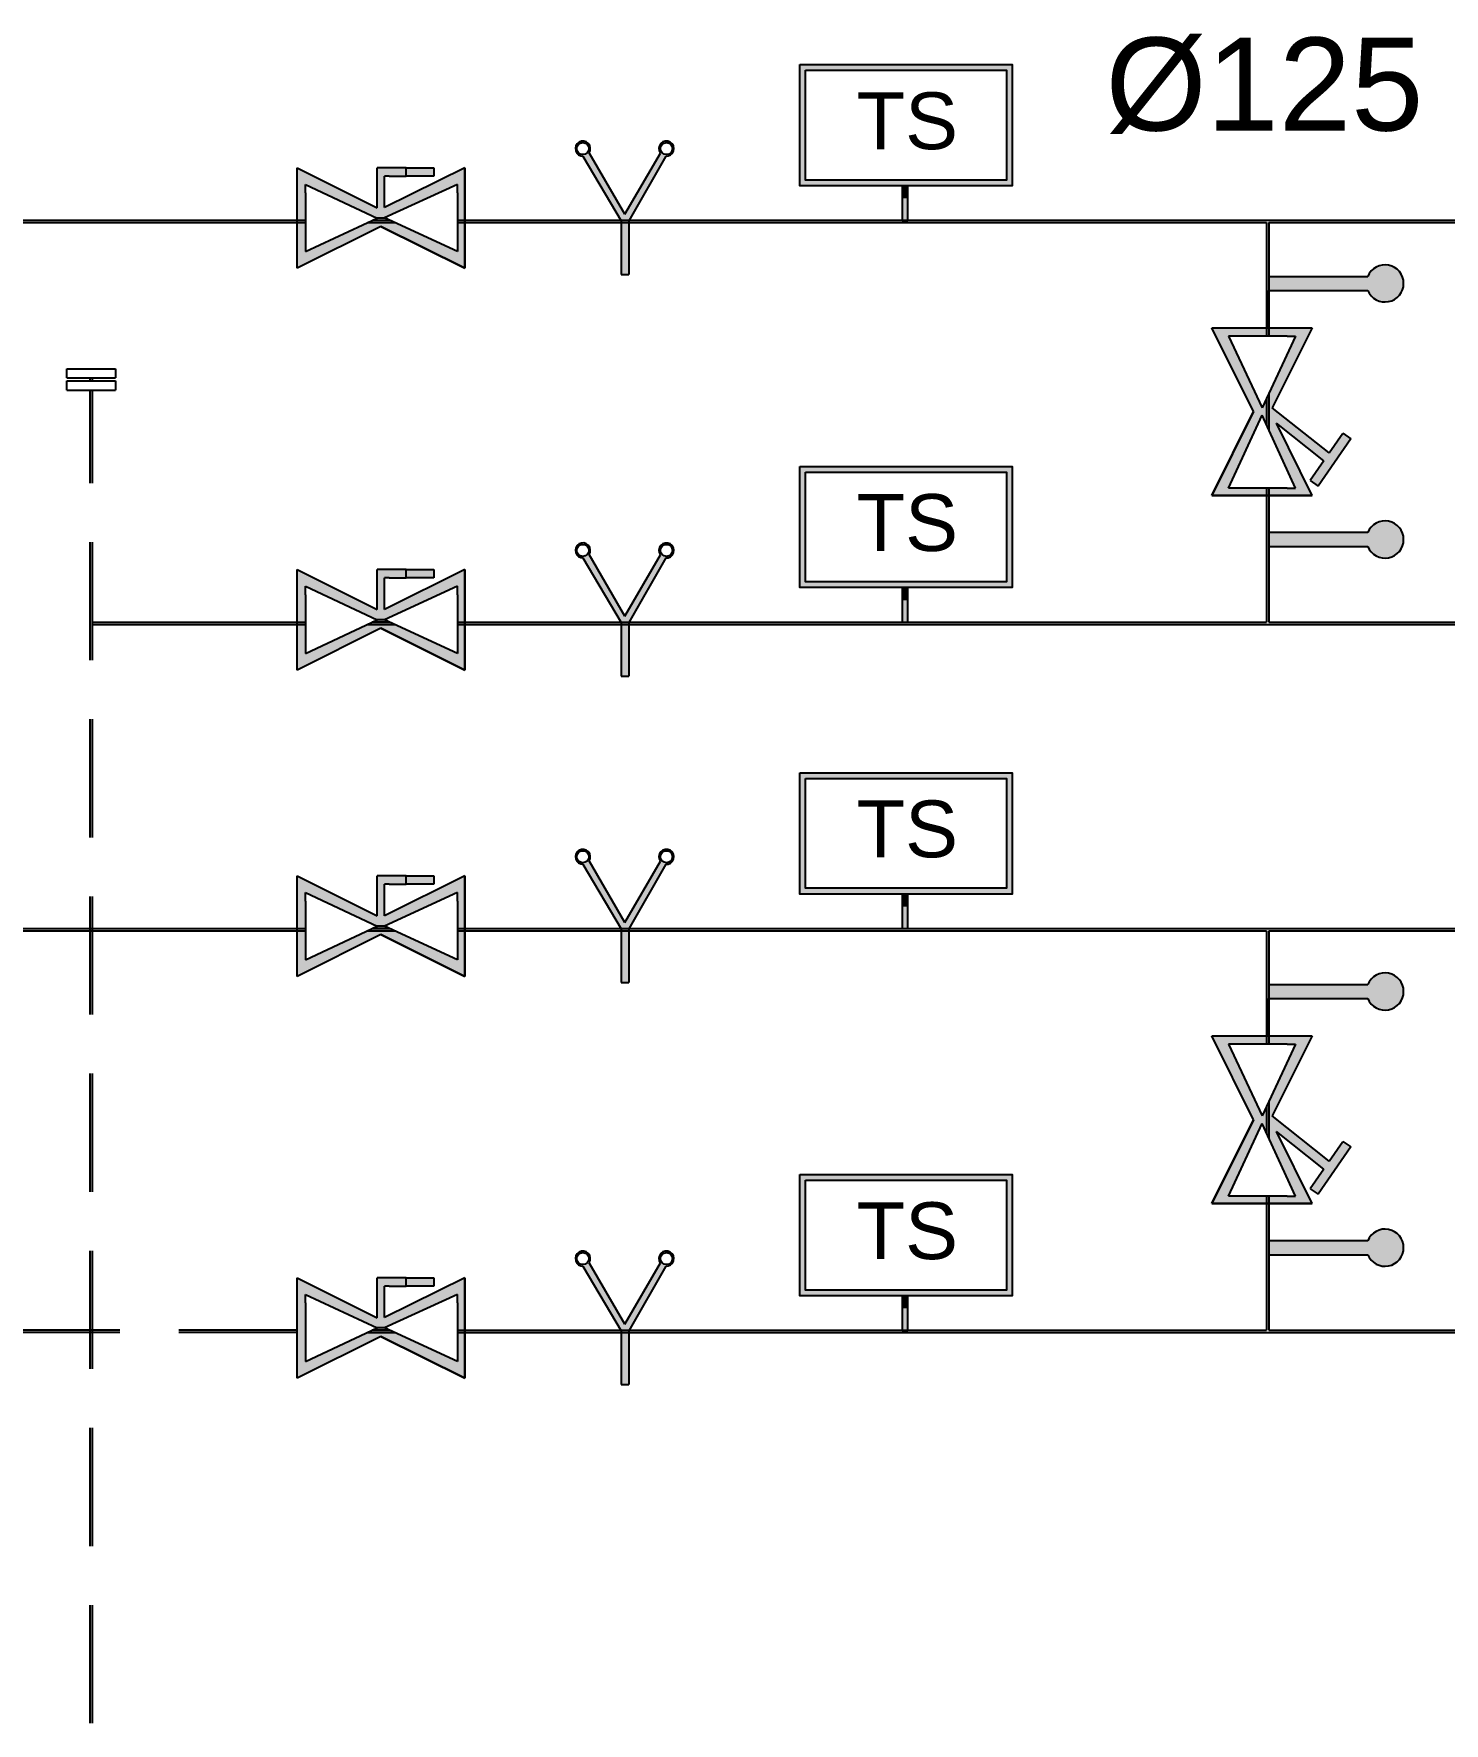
# Model space of a CAD drawing. Header units: millimetres. Extents: x -3738 to 3262, y -2165 to 2136.
# Drawn here: x 280.3 to 583.4, y -420.1 to -56.8 of the extents above; entities that cross this region are included whole.
import ezdxf

# ---------------------------------------------------------------- set-up
doc = ezdxf.new("R2010")
doc.units = ezdxf.units.MM
doc.linetypes.add('DASHEDX2', pattern=[38.1, 25.4, -12.7])
doc.styles.get("Standard").update_dxf_attribs({"font": 'arial.ttf'})

msp = doc.modelspace()

# ---------------------------------------------------------------- hatches: boundary and pattern name
h = msp.add_hatch(color=256)
h.set_gradient(color1=(255, 255, 255), tint=1)
h.paths.add_polyline_path([(444.91, -89.51), (490.57, -89.51), (490.57, -63.44), (444.91, -63.44)])
h.paths.add_polyline_path([(446.13, -88.29), (489.35, -88.29), (489.35, -64.66), (446.13, -64.66)], flags=16)
h = msp.add_hatch(color=256)
h.set_gradient(color1=(255, 255, 255), tint=1)
h.paths.add_polyline_path([(406.52, -97.03), (406.52, -108.55), (408.13, -108.55), (408.13, -97.02), (416.09, -83.11, 4.696718), (414.95, -82.46), (407.32, -95.63), (399.63, -82.38, 3.939251), (398.28, -83.12)])
h.paths.add_polyline_path([(396.99, -81.5, -1), (399.57, -81.5, -1)], flags=16)
h.paths.add_polyline_path([(414.96, -81.5, -1), (417.55, -81.5, -1)], flags=16)
h = msp.add_hatch(color=256)
h.set_gradient(color1=(0, 0, 255), color2=(255, 255, 0), tint=1)
h.paths.add_polyline_path([(355.67, -94.18), (355.67, -87.42), (356.66, -87.42), (360.27, -87.42), (360.27, -85.62), (354.05, -85.62), (354.05, -86.49), (354.05, -94.23), (336.84, -85.62), (336.84, -107.25), (354.86, -98.23), (372.89, -107.25), (372.89, -85.62)])
h.paths.add_polyline_path([(355.67, -96.41), (371.32, -89.22), (371.32, -91.02), (371.32, -101.84), (371.32, -103.64)], flags=16)
h.paths.add_polyline_path([(354.05, -96.43), (338.64, -103.64), (338.64, -101.84), (338.64, -91.02), (338.64, -89.22)], flags=16)
h = msp.add_hatch(color=256)
h.set_gradient(color1=(255, 255, 255), tint=1)
h.paths.add_polyline_path([(355.67, -94.18), (355.67, -87.42), (356.66, -87.42), (360.27, -87.42), (360.27, -85.62), (354.05, -85.62), (354.05, -86.49), (354.05, -94.23), (336.84, -85.62), (336.84, -107.25), (354.86, -98.23), (372.89, -107.25), (372.89, -85.62)])
h.paths.add_polyline_path([(371.32, -89.22), (371.32, -91.02), (371.32, -101.84), (371.32, -103.64), (355.67, -96.41)], flags=16)
h.paths.add_polyline_path([(354.05, -96.43), (338.64, -103.64), (338.64, -101.84), (338.64, -91.02), (338.64, -89.22)], flags=16)
h = msp.add_hatch(color=256)
h.set_gradient(color1=(255, 255, 255), tint=1)
h.paths.add_polyline_path([(366.27, -85.62), (360.27, -85.62), (360.27, -87.42), (366.27, -87.42)])
h = msp.add_hatch(color=256)
h.set_gradient(color1=(255, 255, 255), tint=1)
h.paths.add_polyline_path([(466.89, -91.96), (468.11, -91.96), (468.11, -89.51), (466.89, -89.51)])
h = msp.add_hatch(color=256)
h.set_gradient(color1=(255, 255, 255), tint=1)
h.paths.add_polyline_path([(468.11, -91.96), (466.89, -91.96), (466.89, -96.96), (468.11, -96.96)])
h = msp.add_hatch(color=256)
h.set_gradient(color1=(255, 255, 255), tint=1)
h.paths.add_polyline_path([(566.99, -108.99), (545.7, -108.99), (545.7, -111.99), (566.99, -111.99, 5.138726)])
h.paths.add_polyline_path([(566.99, -164.07), (545.7, -164.07), (545.7, -167.07), (566.99, -167.07, 5.138733)])
h = msp.add_hatch(color=256)
h.set_gradient(color1=(255, 255, 255), tint=1)
h.paths.add_polyline_path([(533.44, -120.02), (542.45, -138.05), (533.44, -156.07), (555.07, -156.07), (547.36, -140.57), (557.54, -148.65), (554.61, -152.9), (556.33, -154.08), (563.34, -143.91), (561.63, -142.72), (558.71, -146.96), (546.46, -137.24), (555.07, -120.02)])
h.paths.add_polyline_path([(551.47, -121.82), (544.26, -137.24), (537.05, -121.82), (538.85, -121.82), (549.66, -121.82)], flags=16)
h.paths.add_polyline_path([(544.28, -138.85), (551.47, -154.5), (549.66, -154.5), (538.85, -154.5), (537.05, -154.5)], flags=16)
h = msp.add_hatch(color=256)
h.set_gradient(color1=(255, 255, 255), tint=1)
h.paths.add_polyline_path([(444.91, -175.92), (490.57, -175.92), (490.57, -149.85), (444.91, -149.85)])
h.paths.add_polyline_path([(446.13, -174.7), (489.35, -174.7), (489.35, -151.07), (446.13, -151.07)], flags=16)
h = msp.add_hatch(color=256)
h.set_gradient(color1=(255, 255, 255), tint=1)
h.paths.add_polyline_path([(406.52, -183.44), (406.52, -194.96), (408.13, -194.96), (408.13, -183.43), (416.09, -169.52, 4.696718), (414.95, -168.87), (407.32, -182.04), (399.63, -168.79, 3.939251), (398.28, -169.53)])
h.paths.add_polyline_path([(396.99, -167.91, -1), (399.57, -167.91, -1)], flags=16)
h.paths.add_polyline_path([(414.96, -167.91, -1), (417.55, -167.91, -1)], flags=16)
h = msp.add_hatch(color=256)
h.set_gradient(color1=(0, 0, 255), color2=(255, 255, 0), tint=1)
h.paths.add_polyline_path([(355.67, -180.59), (355.67, -173.83), (356.66, -173.83), (360.27, -173.83), (360.27, -172.02), (354.05, -172.02), (354.05, -172.89), (354.05, -180.63), (336.84, -172.02), (336.84, -193.66), (354.86, -184.64), (372.89, -193.66), (372.89, -172.02)])
h.paths.add_polyline_path([(355.67, -182.82), (371.32, -175.63), (371.32, -177.43), (371.32, -188.25), (371.32, -190.05)], flags=16)
h.paths.add_polyline_path([(354.05, -182.84), (338.64, -190.05), (338.64, -188.25), (338.64, -177.43), (338.64, -175.63)], flags=16)
h = msp.add_hatch(color=256)
h.set_gradient(color1=(255, 255, 255), tint=1)
h.paths.add_polyline_path([(355.67, -180.59), (355.67, -173.83), (356.66, -173.83), (360.27, -173.83), (360.27, -172.02), (354.05, -172.02), (354.05, -172.89), (354.05, -180.63), (336.84, -172.02), (336.84, -193.66), (354.86, -184.64), (372.89, -193.66), (372.89, -172.02)])
h.paths.add_polyline_path([(371.32, -175.63), (371.32, -177.43), (371.32, -188.25), (371.32, -190.05), (355.67, -182.82)], flags=16)
h.paths.add_polyline_path([(354.05, -182.84), (338.64, -190.05), (338.64, -188.25), (338.64, -177.43), (338.64, -175.63)], flags=16)
h = msp.add_hatch(color=256)
h.set_gradient(color1=(255, 255, 255), tint=1)
h.paths.add_polyline_path([(366.27, -172.02), (360.27, -172.02), (360.27, -173.83), (366.27, -173.83)])
h = msp.add_hatch(color=256)
h.set_gradient(color1=(255, 255, 255), tint=1)
h.paths.add_polyline_path([(466.89, -178.37), (468.11, -178.37), (468.11, -175.92), (466.89, -175.92)])
h = msp.add_hatch(color=256)
h.set_gradient(color1=(255, 255, 255), tint=1)
h.paths.add_polyline_path([(468.11, -178.37), (466.89, -178.37), (466.89, -183.37), (468.11, -183.37)])
h = msp.add_hatch(color=256)
h.set_gradient(color1=(255, 255, 255), tint=1)
h.paths.add_polyline_path([(444.91, -241.8), (490.57, -241.8), (490.57, -215.72), (444.91, -215.72)])
h.paths.add_polyline_path([(446.13, -240.57), (489.35, -240.57), (489.35, -216.94), (446.13, -216.94)], flags=16)
h = msp.add_hatch(color=256)
h.set_gradient(color1=(255, 255, 255), tint=1)
h.paths.add_polyline_path([(406.52, -249.31), (406.52, -260.84), (408.13, -260.84), (408.13, -249.31), (416.09, -235.4, 4.696718), (414.95, -234.74), (407.32, -247.92), (399.63, -234.67, 3.939251), (398.28, -235.4)])
h.paths.add_polyline_path([(396.99, -233.79, -1), (399.57, -233.79, -1)], flags=16)
h.paths.add_polyline_path([(414.96, -233.79, -1), (417.55, -233.79, -1)], flags=16)
h = msp.add_hatch(color=256)
h.set_gradient(color1=(0, 0, 255), color2=(255, 255, 0), tint=1)
h.paths.add_polyline_path([(355.67, -246.46), (355.67, -239.7), (356.66, -239.7), (360.27, -239.7), (360.27, -237.9), (354.05, -237.9), (354.05, -238.77), (354.05, -246.51), (336.84, -237.9), (336.84, -259.53), (354.86, -250.52), (372.89, -259.53), (372.89, -237.9)])
h.paths.add_polyline_path([(355.67, -248.69), (371.32, -241.51), (371.32, -243.31), (371.32, -254.12), (371.32, -255.93)], flags=16)
h.paths.add_polyline_path([(354.05, -248.72), (338.64, -255.93), (338.64, -254.12), (338.64, -243.31), (338.64, -241.51)], flags=16)
h = msp.add_hatch(color=256)
h.set_gradient(color1=(255, 255, 255), tint=1)
h.paths.add_polyline_path([(355.67, -246.46), (355.67, -239.7), (356.66, -239.7), (360.27, -239.7), (360.27, -237.9), (354.05, -237.9), (354.05, -238.77), (354.05, -246.51), (336.84, -237.9), (336.84, -259.53), (354.86, -250.52), (372.89, -259.53), (372.89, -237.9)])
h.paths.add_polyline_path([(371.32, -241.51), (371.32, -243.31), (371.32, -254.12), (371.32, -255.93), (355.67, -248.69)], flags=16)
h.paths.add_polyline_path([(354.05, -248.72), (338.64, -255.93), (338.64, -254.12), (338.64, -243.31), (338.64, -241.51)], flags=16)
h = msp.add_hatch(color=256)
h.set_gradient(color1=(255, 255, 255), tint=1)
h.paths.add_polyline_path([(366.27, -237.9), (360.27, -237.9), (360.27, -239.7), (366.27, -239.7)])
h = msp.add_hatch(color=256)
h.set_gradient(color1=(255, 255, 255), tint=1)
h.paths.add_polyline_path([(466.89, -244.24), (468.11, -244.24), (468.11, -241.8), (466.89, -241.8)])
h = msp.add_hatch(color=256)
h.set_gradient(color1=(255, 255, 255), tint=1)
h.paths.add_polyline_path([(468.11, -244.24), (466.89, -244.24), (466.89, -249.24), (468.11, -249.24)])
h = msp.add_hatch(color=256)
h.set_gradient(color1=(255, 255, 255), tint=1)
h.paths.add_polyline_path([(566.99, -261.28), (545.7, -261.28), (545.7, -264.28), (566.99, -264.28, 5.138726)])
h.paths.add_polyline_path([(566.99, -316.36), (545.7, -316.36), (545.7, -319.36), (566.99, -319.36, 5.138733)])
h = msp.add_hatch(color=256)
h.set_gradient(color1=(255, 255, 255), tint=1)
h.paths.add_polyline_path([(533.44, -272.31), (542.45, -290.33), (533.44, -308.36), (555.07, -308.36), (547.36, -292.85), (557.54, -300.94), (554.61, -305.18), (556.33, -306.37), (563.34, -296.19), (561.63, -295), (558.71, -299.24), (546.46, -289.53), (555.07, -272.31)])
h.paths.add_polyline_path([(551.47, -274.11), (544.26, -289.53), (537.05, -274.11), (538.85, -274.11), (549.66, -274.11)], flags=16)
h.paths.add_polyline_path([(544.28, -291.14), (551.47, -306.79), (549.66, -306.79), (538.85, -306.79), (537.05, -306.79)], flags=16)
h = msp.add_hatch(color=256)
h.set_gradient(color1=(255, 255, 255), tint=1)
h.paths.add_polyline_path([(444.91, -328.21), (490.57, -328.21), (490.57, -302.13), (444.91, -302.13)])
h.paths.add_polyline_path([(446.13, -326.98), (489.35, -326.98), (489.35, -303.35), (446.13, -303.35)], flags=16)
h = msp.add_hatch(color=256)
h.set_gradient(color1=(255, 255, 255), tint=1)
h.paths.add_polyline_path([(406.52, -335.72), (406.52, -347.25), (408.13, -347.25), (408.13, -335.72), (416.09, -321.81, 4.696718), (414.95, -321.15), (407.32, -334.33), (399.63, -321.08, 3.939251), (398.28, -321.81)])
h.paths.add_polyline_path([(396.99, -320.2, -1), (399.57, -320.2, -1)], flags=16)
h.paths.add_polyline_path([(414.96, -320.2, -1), (417.55, -320.2, -1)], flags=16)
h = msp.add_hatch(color=256)
h.set_gradient(color1=(0, 0, 255), color2=(255, 255, 0), tint=1)
h.paths.add_polyline_path([(355.67, -332.87), (355.67, -326.11), (356.66, -326.11), (360.27, -326.11), (360.27, -324.31), (354.05, -324.31), (354.05, -325.18), (354.05, -332.92), (336.84, -324.31), (336.84, -345.94), (354.86, -336.93), (372.89, -345.94), (372.89, -324.31)])
h.paths.add_polyline_path([(355.67, -335.1), (371.32, -327.91), (371.32, -329.72), (371.32, -340.53), (371.32, -342.33)], flags=16)
h.paths.add_polyline_path([(354.05, -335.12), (338.64, -342.33), (338.64, -340.53), (338.64, -329.72), (338.64, -327.91)], flags=16)
h = msp.add_hatch(color=256)
h.set_gradient(color1=(255, 255, 255), tint=1)
h.paths.add_polyline_path([(355.67, -332.87), (355.67, -326.11), (356.66, -326.11), (360.27, -326.11), (360.27, -324.31), (354.05, -324.31), (354.05, -325.18), (354.05, -332.92), (336.84, -324.31), (336.84, -345.94), (354.86, -336.93), (372.89, -345.94), (372.89, -324.31)])
h.paths.add_polyline_path([(371.32, -327.91), (371.32, -329.72), (371.32, -340.53), (371.32, -342.33), (355.67, -335.1)], flags=16)
h.paths.add_polyline_path([(354.05, -335.12), (338.64, -342.33), (338.64, -340.53), (338.64, -329.72), (338.64, -327.91)], flags=16)
h = msp.add_hatch(color=256)
h.set_gradient(color1=(255, 255, 255), tint=1)
h.paths.add_polyline_path([(366.27, -324.31), (360.27, -324.31), (360.27, -326.11), (366.27, -326.11)])
h = msp.add_hatch(color=256)
h.set_gradient(color1=(255, 255, 255), tint=1)
h.paths.add_polyline_path([(466.89, -330.65), (468.11, -330.65), (468.11, -328.21), (466.89, -328.21)])
h = msp.add_hatch(color=256)
h.set_gradient(color1=(255, 255, 255), tint=1)
h.paths.add_polyline_path([(468.11, -330.65), (466.89, -330.65), (466.89, -335.65), (468.11, -335.65)])

# ---------------------------------------------------------------- linework, layer by layer
for p, q in [((398.28, -83.12), (406.52, -97.03)), ((407.32, -95.63), (399.63, -82.38)), ((407.32, -95.63), (414.95, -82.46)), ((416.09, -83.11), (408.13, -97.02)), ((336.84, -89.22), (336.84, -85.62)), ((336.84, -107.25), (336.84, -85.62)), ((336.84, -85.62), (354.05, -94.23)), ((354.05, -86.49), (354.05, -85.62)), ((360.27, -85.62), (354.05, -85.62)), ((354.05, -94.23), (354.05, -86.49)), ((372.89, -85.62), (355.67, -94.18)), ((360.27, -87.42), (360.27, -85.62)), ((360.27, -85.62), (366.27, -85.62)), ((366.27, -85.62), (366.27, -87.42)), ((372.89, -89.22), (372.89, -85.62)), ((372.89, -85.62), (372.89, -107.25)), ((336.84, -107.25), (336.84, -89.22)), ((338.64, -91.02), (338.64, -89.22)), ((338.64, -89.22), (354.05, -96.43)), ((355.67, -94.18), (355.67, -87.42)), ((356.66, -87.42), (355.67, -87.42)), ((371.32, -89.22), (355.67, -96.41)), ((356.66, -87.42), (360.27, -87.42)), ((366.27, -87.42), (360.27, -87.42)), ((371.32, -91.02), (371.32, -89.22)), ((372.89, -107.25), (372.89, -89.22)), ((467.74, -89.51), (466.89, -89.51)), ((466.89, -89.51), (466.89, -91.96)), ((468.11, -91.96), (468.11, -89.51)), ((338.64, -91.02), (338.64, -101.84)), ((371.32, -91.02), (371.32, -101.84)), ((466.89, -91.96), (468.11, -91.96)), ((466.89, -91.96), (466.89, -96.96)), ((468.11, -96.96), (468.11, -91.96)), ((261.85, -96.92), (338.64, -96.92)), ((262.35, -97.42), (338.64, -97.42)), ((338.64, -103.64), (354.05, -96.43)), ((351.93, -97.42), (357.87, -97.42)), ((356.8, -96.93), (352.98, -96.93)), ((353, -96.92), (356.78, -96.92)), ((355.72, -96.43), (354.05, -96.43)), ((371.32, -103.64), (355.67, -96.41)), ((371.32, -96.92), (624.6, -96.92)), ((371.32, -97.42), (545.2, -97.42)), ((406.52, -97.03), (406.52, -108.55)), ((408.13, -97.02), (408.13, -108.55)), ((466.89, -96.96), (468.11, -96.96)), ((545.2, -97.42), (545.2, -121.82)), ((545.7, -97.42), (545.7, -121.82)), ((545.7, -97.42), (624.6, -97.42)), ((354.86, -98.23), (336.84, -107.25)), ((354.86, -98.23), (336.84, -107.25)), ((354.86, -98.23), (372.89, -107.25)), ((372.89, -107.25), (354.86, -98.23)), ((336.84, -107.25), (336.84, -103.64)), ((338.64, -101.84), (338.64, -103.64)), ((371.32, -101.84), (371.32, -103.64)), ((372.89, -107.25), (372.89, -103.64)), ((406.52, -108.55), (408.13, -108.55)), ((545.7, -108.99), (566.99, -108.99)), ((545.7, -119.99), (545.7, -111.99)), ((545.7, -111.99), (566.99, -111.99)), ((542.45, -138.05), (533.44, -120.02)), ((533.44, -120.02), (551.47, -120.02)), ((533.44, -120.02), (537.05, -120.02)), ((542.45, -138.05), (533.44, -120.02)), ((533.44, -120.02), (555.07, -120.02)), ((538.85, -121.82), (537.05, -121.82)), ((537.05, -121.82), (544.26, -137.24)), ((549.66, -121.82), (538.85, -121.82)), ((551.47, -121.82), (544.26, -137.24)), ((545.7, -119.99), (545.7, -120.02)), ((555.07, -120.02), (546.46, -137.24)), ((549.66, -121.82), (551.47, -121.82)), ((551.47, -120.02), (555.07, -120.02)), ((287.36, -130.83), (287.36, -128.83)), ((287.36, -128.83), (297.86, -128.83)), ((297.86, -128.83), (297.86, -130.83)), ((287.36, -130.83), (297.86, -130.83)), ((287.36, -133.42), (287.36, -131.42)), ((287.36, -131.42), (297.86, -131.42)), ((287.36, -133.42), (297.86, -133.42)), ((292.36, -131.42), (292.36, -130.83)), ((292.86, -131.42), (292.86, -130.83)), ((297.86, -131.42), (297.86, -133.42)), ((545.7, -134.14), (545.7, -141.95)), ((542.45, -138.05), (533.44, -156.07)), ((533.44, -156.07), (542.45, -138.05)), ((545.2, -135.21), (545.2, -140.87)), ((558.71, -146.96), (546.46, -137.24)), ((537.05, -154.5), (544.28, -138.85)), ((551.47, -154.5), (544.28, -138.85)), ((555.07, -156.07), (547.36, -140.57)), ((557.54, -148.65), (547.36, -140.57)), ((563.34, -143.91), (556.33, -154.08)), ((558.71, -146.96), (561.63, -142.72)), ((561.63, -142.72), (563.34, -143.91)), ((561.63, -142.72), (563.34, -143.91)), ((557.54, -148.65), (554.61, -152.9)), ((533.44, -156.07), (551.47, -156.07)), ((533.44, -156.07), (537.05, -156.07)), ((555.07, -156.07), (533.44, -156.07)), ((538.85, -154.5), (537.05, -154.5)), ((549.66, -154.5), (538.85, -154.5)), ((545.2, -154.5), (545.2, -183.33)), ((545.7, -154.5), (545.7, -183.33)), ((545.7, -156.07), (545.7, -164.07)), ((549.66, -154.5), (551.47, -154.5)), ((551.47, -156.07), (555.07, -156.07)), ((554.61, -152.9), (556.33, -154.08)), ((545.7, -164.07), (545.7, -167.07)), ((566.99, -164.07), (545.7, -164.07)), ((545.7, -167.07), (566.99, -167.07)), ((398.28, -169.53), (406.52, -183.44)), ((407.32, -182.04), (399.63, -168.79)), ((407.32, -182.04), (414.95, -168.87)), ((416.09, -169.52), (408.13, -183.43)), ((336.84, -175.63), (336.84, -172.02)), ((336.84, -193.66), (336.84, -172.02)), ((336.84, -172.02), (354.05, -180.63)), ((354.05, -172.89), (354.05, -172.02)), ((360.27, -172.02), (354.05, -172.02)), ((354.05, -180.63), (354.05, -172.89)), ((372.89, -172.02), (355.67, -180.59)), ((355.67, -180.59), (355.67, -173.83)), ((356.66, -173.83), (355.67, -173.83)), ((356.66, -173.83), (360.27, -173.83)), ((360.27, -173.83), (360.27, -172.02)), ((360.27, -172.02), (366.27, -172.02)), ((366.27, -173.83), (360.27, -173.83)), ((366.27, -172.02), (366.27, -173.83)), ((372.89, -175.63), (372.89, -172.02)), ((372.89, -172.02), (372.89, -193.66)), ((336.84, -193.66), (336.84, -175.63)), ((338.64, -177.43), (338.64, -175.63)), ((338.64, -175.63), (354.05, -182.84)), ((338.64, -177.43), (338.64, -188.25)), ((371.32, -175.63), (355.67, -182.82)), ((371.32, -177.43), (371.32, -175.63)), ((371.32, -177.43), (371.32, -188.25)), ((372.89, -193.66), (372.89, -175.63)), ((467.74, -175.92), (466.89, -175.92)), ((466.89, -175.92), (466.89, -178.37)), ((468.11, -178.37), (468.11, -175.92)), ((466.89, -178.37), (468.11, -178.37)), ((466.89, -178.37), (466.89, -183.37)), ((468.11, -183.37), (468.11, -178.37)), ((292.86, -183.33), (338.64, -183.33)), ((292.86, -183.83), (338.64, -183.83)), ((354.86, -184.64), (336.84, -193.66)), ((354.86, -184.64), (336.84, -193.66)), ((338.64, -190.05), (354.05, -182.84)), ((351.93, -183.83), (357.87, -183.83)), ((356.8, -183.34), (352.98, -183.34)), ((353, -183.33), (356.78, -183.33)), ((355.72, -182.84), (354.05, -182.84)), ((354.86, -184.64), (372.89, -193.66)), ((372.89, -193.66), (354.86, -184.64)), ((371.32, -190.05), (355.67, -182.82)), ((371.32, -183.33), (545.2, -183.33)), ((371.32, -183.83), (624.6, -183.83)), ((406.52, -183.44), (406.52, -194.96)), ((408.13, -183.43), (408.13, -194.96)), ((466.89, -183.37), (468.11, -183.37)), ((545.7, -183.33), (624.6, -183.33)), ((338.64, -188.25), (338.64, -190.05)), ((371.32, -188.25), (371.32, -190.05)), ((336.84, -193.66), (336.84, -190.05)), ((372.89, -193.66), (372.89, -190.05)), ((406.52, -194.96), (408.13, -194.96)), ((398.28, -235.4), (406.52, -249.31)), ((407.32, -247.92), (399.63, -234.67)), ((407.32, -247.92), (414.95, -234.74)), ((416.09, -235.4), (408.13, -249.31)), ((336.84, -241.51), (336.84, -237.9)), ((336.84, -259.53), (336.84, -237.9)), ((336.84, -237.9), (354.05, -246.51)), ((354.05, -238.77), (354.05, -237.9)), ((360.27, -237.9), (354.05, -237.9)), ((354.05, -246.51), (354.05, -238.77)), ((372.89, -237.9), (355.67, -246.46)), ((355.67, -246.46), (355.67, -239.7)), ((356.66, -239.7), (355.67, -239.7)), ((356.66, -239.7), (360.27, -239.7)), ((360.27, -239.7), (360.27, -237.9)), ((360.27, -237.9), (366.27, -237.9)), ((366.27, -239.7), (360.27, -239.7)), ((366.27, -237.9), (366.27, -239.7)), ((372.89, -241.51), (372.89, -237.9)), ((372.89, -237.9), (372.89, -259.53)), ((336.84, -259.53), (336.84, -241.51)), ((338.64, -243.31), (338.64, -241.51)), ((338.64, -241.51), (354.05, -248.72)), ((338.64, -243.31), (338.64, -254.12)), ((371.32, -241.51), (355.67, -248.69)), ((371.32, -243.31), (371.32, -241.51)), ((371.32, -243.31), (371.32, -254.12)), ((372.89, -259.53), (372.89, -241.51)), ((467.74, -241.8), (466.89, -241.8)), ((466.89, -241.8), (466.89, -244.24)), ((468.11, -244.24), (468.11, -241.8)), ((466.89, -244.24), (468.11, -244.24)), ((466.89, -244.24), (466.89, -249.24)), ((468.11, -249.24), (468.11, -244.24)), ((262.35, -249.21), (338.64, -249.21)), ((262.35, -249.71), (338.64, -249.71)), ((354.86, -250.52), (336.84, -259.53)), ((354.86, -250.52), (336.84, -259.53)), ((338.64, -255.93), (354.05, -248.72)), ((351.93, -249.71), (357.87, -249.71)), ((356.8, -249.22), (352.98, -249.22)), ((353, -249.21), (356.78, -249.21)), ((355.72, -248.72), (354.05, -248.72)), ((354.86, -250.52), (372.89, -259.53)), ((372.89, -259.53), (354.86, -250.52)), ((371.32, -255.93), (355.67, -248.69)), ((371.32, -249.21), (624.6, -249.21)), ((371.32, -249.71), (545.2, -249.71)), ((406.52, -249.31), (406.52, -260.84)), ((408.13, -249.31), (408.13, -260.84)), ((466.89, -249.24), (468.11, -249.24)), ((545.2, -249.71), (545.2, -274.11)), ((545.7, -249.71), (624.6, -249.71)), ((545.7, -249.71), (545.7, -274.11)), ((338.64, -254.12), (338.64, -255.93)), ((371.32, -254.12), (371.32, -255.93)), ((336.84, -259.53), (336.84, -255.93)), ((372.89, -259.53), (372.89, -255.93)), ((406.52, -260.84), (408.13, -260.84)), ((545.7, -261.28), (566.99, -261.28)), ((545.7, -272.28), (545.7, -264.28)), ((545.7, -264.28), (566.99, -264.28)), ((542.45, -290.33), (533.44, -272.31)), ((533.44, -272.31), (551.47, -272.31)), ((533.44, -272.31), (537.05, -272.31)), ((542.45, -290.33), (533.44, -272.31)), ((533.44, -272.31), (555.07, -272.31)), ((545.7, -272.28), (545.7, -272.31)), ((555.07, -272.31), (546.46, -289.53)), ((551.47, -272.31), (555.07, -272.31)), ((538.85, -274.11), (537.05, -274.11)), ((537.05, -274.11), (544.26, -289.53)), ((549.66, -274.11), (538.85, -274.11)), ((551.47, -274.11), (544.26, -289.53)), ((549.66, -274.11), (551.47, -274.11)), ((545.7, -286.43), (545.7, -294.24)), ((542.45, -290.33), (533.44, -308.36)), ((533.44, -308.36), (542.45, -290.33)), ((545.2, -287.5), (545.2, -293.15)), ((558.71, -299.24), (546.46, -289.53)), ((537.05, -306.79), (544.28, -291.14)), ((551.47, -306.79), (544.28, -291.14)), ((555.07, -308.36), (547.36, -292.85)), ((557.54, -300.94), (547.36, -292.85)), ((563.34, -296.19), (556.33, -306.37)), ((558.71, -299.24), (561.63, -295)), ((561.63, -295), (563.34, -296.19)), ((561.63, -295), (563.34, -296.19)), ((557.54, -300.94), (554.61, -305.18)), ((533.44, -308.36), (551.47, -308.36)), ((533.44, -308.36), (537.05, -308.36)), ((555.07, -308.36), (533.44, -308.36)), ((538.85, -306.79), (537.05, -306.79)), ((549.66, -306.79), (538.85, -306.79)), ((545.2, -306.79), (545.2, -335.62)), ((545.7, -306.79), (545.7, -335.62)), ((545.7, -308.36), (545.7, -316.36)), ((549.66, -306.79), (551.47, -306.79)), ((551.47, -308.36), (555.07, -308.36)), ((554.61, -305.18), (556.33, -306.37)), ((545.7, -316.36), (545.7, -319.36)), ((566.99, -316.36), (545.7, -316.36)), ((545.7, -319.36), (566.99, -319.36)), ((398.28, -321.81), (406.52, -335.72)), ((407.32, -334.33), (399.63, -321.08)), ((407.32, -334.33), (414.95, -321.15)), ((416.09, -321.81), (408.13, -335.72)), ((336.84, -327.91), (336.84, -324.31)), ((336.84, -345.94), (336.84, -324.31)), ((336.84, -324.31), (354.05, -332.92)), ((354.05, -325.18), (354.05, -324.31)), ((360.27, -324.31), (354.05, -324.31)), ((354.05, -332.92), (354.05, -325.18)), ((372.89, -324.31), (355.67, -332.87)), ((355.67, -332.87), (355.67, -326.11)), ((356.66, -326.11), (355.67, -326.11)), ((356.66, -326.11), (360.27, -326.11)), ((360.27, -326.11), (360.27, -324.31)), ((360.27, -324.31), (366.27, -324.31)), ((366.27, -326.11), (360.27, -326.11)), ((366.27, -324.31), (366.27, -326.11)), ((372.89, -327.91), (372.89, -324.31)), ((372.89, -324.31), (372.89, -345.94)), ((336.84, -345.94), (336.84, -327.91)), ((338.64, -329.72), (338.64, -327.91)), ((338.64, -327.91), (354.05, -335.12)), ((338.64, -329.72), (338.64, -340.53)), ((371.32, -327.91), (355.67, -335.1)), ((371.32, -329.72), (371.32, -327.91)), ((371.32, -329.72), (371.32, -340.53)), ((372.89, -345.94), (372.89, -327.91)), ((467.74, -328.21), (466.89, -328.21)), ((466.89, -328.21), (466.89, -330.65)), ((468.11, -330.65), (468.11, -328.21)), ((466.89, -330.65), (468.11, -330.65)), ((466.89, -330.65), (466.89, -335.65)), ((468.11, -335.65), (468.11, -330.65)), ((354.86, -336.93), (336.84, -345.94)), ((354.86, -336.93), (336.84, -345.94)), ((338.64, -342.33), (354.05, -335.12)), ((351.93, -336.12), (357.87, -336.12)), ((356.8, -335.62), (352.98, -335.62)), ((353, -335.62), (356.78, -335.62)), ((355.72, -335.12), (354.05, -335.12)), ((354.86, -336.93), (372.89, -345.94)), ((372.89, -345.94), (354.86, -336.93)), ((371.32, -342.33), (355.67, -335.1)), ((371.32, -335.62), (545.2, -335.62)), ((371.32, -336.12), (624.6, -336.12)), ((406.52, -335.72), (406.52, -347.25)), ((408.13, -335.72), (408.13, -347.25)), ((466.89, -335.65), (468.11, -335.65)), ((545.7, -335.62), (624.6, -335.62)), ((338.64, -340.53), (338.64, -342.33)), ((371.32, -340.53), (371.32, -342.33)), ((336.84, -345.94), (336.84, -342.33)), ((372.89, -345.94), (372.89, -342.33)), ((406.52, -347.25), (408.13, -347.25))]:
    msp.add_line(p, q)
at = {"linetype": 'DASHEDX2'}
for p, q in [((292.36, -1334.52), (292.36, -133.42)), ((292.86, -1334.52), (292.86, -133.42)), ((336.84, -335.62), (-136.1, -335.62)), ((336.84, -336.12), (-136.1, -336.12))]:
    msp.add_line(p, q, dxfattribs=at)
for points in [[(444.91, -63.44), (490.57, -63.44), (490.57, -89.51), (444.91, -89.51)], [(446.13, -64.66), (489.35, -64.66), (489.35, -88.29), (446.13, -88.29)], [(444.91, -149.85), (490.57, -149.85), (490.57, -175.92), (444.91, -175.92)], [(446.13, -151.07), (489.35, -151.07), (489.35, -174.7), (446.13, -174.7)], [(444.91, -215.72), (490.57, -215.72), (490.57, -241.8), (444.91, -241.8)], [(446.13, -216.94), (489.35, -216.94), (489.35, -240.57), (446.13, -240.57)], [(444.91, -302.13), (490.57, -302.13), (490.57, -328.21), (444.91, -328.21)], [(446.13, -303.35), (489.35, -303.35), (489.35, -326.98), (446.13, -326.98)]]:
    msp.add_lwpolyline(points, close=True)
for centre in [(398.28, -81.5), (416.25, -81.5), (398.28, -167.91), (416.25, -167.91), (398.28, -233.79), (416.25, -233.79), (398.28, -320.2), (416.25, -320.2)]:
    msp.add_circle(centre, 1.29)
for centre, radius, start, end in [((398.28, -81.5), 1.61, 326.9758, 273.585), ((416.25, -81.5), 1.61, 264.1869, 216.1084), ((570.7, -110.49), 4, 202.0243, 157.9757), ((570.7, -165.57), 4, 202.0243, 157.9757), ((398.28, -167.91), 1.61, 326.9758, 273.585), ((416.25, -167.91), 1.61, 264.1869, 216.1084), ((398.28, -233.79), 1.61, 326.9758, 273.585), ((416.25, -233.79), 1.61, 264.1869, 216.1084), ((570.7, -262.78), 4, 202.0243, 157.9757), ((570.7, -317.86), 4, 202.0243, 157.9757), ((398.28, -320.2), 1.61, 326.9758, 273.585), ((416.25, -320.2), 1.61, 264.1869, 216.1084)]:
    msp.add_arc(centre, radius, start, end)

# ---------------------------------------------------------------- texts
at = {"linetype": 'DASHEDX2', "insert": (510.61, -57.62), "char_height": 20, "attachment_point": 1}
msp.add_mtext_dynamic_manual_height_columns('\\pxt4;%%C125', width=125.5903, gutter_width=12.5, heights=[0], dxfattribs=at)
at = {"char_height": 12.223, "attachment_point": 1}
for insert in [(457.11, -69.41), (457.11, -155.81), (457.11, -221.69), (457.11, -308.1)]:
    msp.add_mtext_dynamic_manual_height_columns('TS', width=3.131, gutter_width=61.12, heights=[0], dxfattribs=dict(at, insert=insert))

doc.saveas('drawing.dxf')
